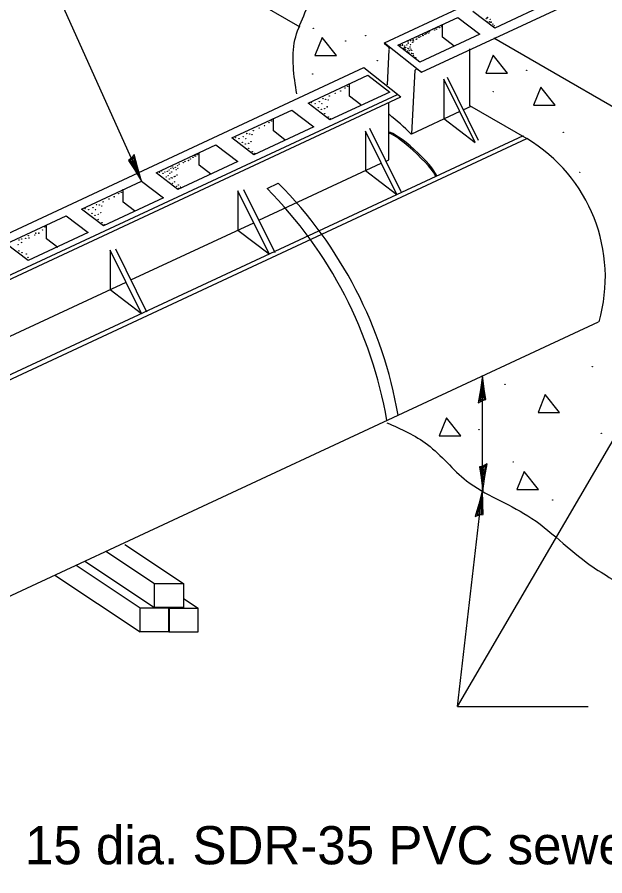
# Model space of a CAD drawing. Extents: x 0 to 2.83, y 0 to 1.83.
# Drawn here: x 2.1783 to 2.3578, y 1.3277 to 1.5901 of the extents above; entities that cross this region are included whole.
import ezdxf

# ---------------------------------------------------------------- set-up
doc = ezdxf.new("R2010")
doc.units = 0
doc.layers.add('RD_Pr_Roadway_Notes', color=7, linetype='Continuous')
doc.layers.add('SH_General_Details', color=7, linetype='Continuous')

msp = doc.modelspace()

# ---------------------------------------------------------------- linework, layer by layer
at = {"layer": 'RD_Pr_Roadway_Notes'}
for p, q in [((2.1888094787069243, 1.6009209572476653), (2.2162628120445294, 1.5399676239093154)), ((2.3127328120537682, 1.379457623918852), (2.3791011453733426, 1.4931042905849723)), ((2.3204044787154183, 1.4456009572548179), (2.3204044787154183, 1.4802709572513906)), ((2.3127328120537682, 1.379457623918852), (2.3204044787154183, 1.4456009572548179)), ((2.3127328120537682, 1.379457623918852), (2.3527078120574934, 1.379457623918852))]:
    msp.add_line(p, q, dxfattribs=at)
for points in [[(2.213221145378111, 1.5469892905955522), (2.2122878120408043, 1.546285957257202), (2.214064478721528, 1.543542623917511), (2.2162628120445294, 1.5399676239093154), (2.2149944787093085, 1.544265957256159), (2.2140178120397613, 1.5480959572595863), (2.213221145378111, 1.5469892905955522), (2.2126744787164614, 1.5463676239257065), (2.2151178120442316, 1.5425209572513907), (2.213881145384221, 1.5473726239209382), (2.2132961453863067, 1.5463076239233224), (2.214267812039761, 1.5444726239246636), (2.2137278120585364, 1.5464159572524336)], [(2.3202928120561523, 1.4729659572442382), (2.3214328120418473, 1.4732242905897408), (2.320939478721528, 1.4764542905886977), (2.320402812050341, 1.4806176239257065), (2.3197944787212297, 1.4761776239280908), (2.3191111453839226, 1.472284290592125), (2.3202928120561523, 1.4729659572442382), (2.321046145386307, 1.4733092905883995), (2.320397812055109, 1.477819290578863), (2.3195328120455727, 1.4728876239260047), (2.3205044787191436, 1.4736176239257066), (2.320371145374386, 1.4756909572487085), (2.3200661453866047, 1.4736976239283888)], [(2.3205994787082656, 1.4529059572619705), (2.3194594787225706, 1.4526476239164678), (2.3199528120421453, 1.449417623917511), (2.320489478714077, 1.445254290581247), (2.321097812043188, 1.4496942905788628), (2.3217811453804953, 1.4535876239140837), (2.3205994787082656, 1.4529059572619705), (2.3198461453781114, 1.452562623918554), (2.3204944787093087, 1.4480526239280909), (2.3213594787188456, 1.452984290580204), (2.3203878120445296, 1.452254290581247), (2.3205211453900323, 1.4501809572582451), (2.320826145377068, 1.4521742905778199)], [(2.319412812040804, 1.4380126239260047), (2.320576145377068, 1.4381376239260046), (2.3204578120574935, 1.4414042905767768), (2.3204044787154183, 1.4456009572548179), (2.3192894787058815, 1.4412609572609274), (2.318161145375727, 1.4374726239246636), (2.319412812040804, 1.4380126239260047), (2.320201145377068, 1.4382676239212362), (2.3200778120421455, 1.4428226239283888), (2.3186494787201863, 1.438022623916468), (2.319699478711991, 1.4386359572609273), (2.31980614537677, 1.4407109572490064), (2.319272812055109, 1.438765957256159)]]:
    msp.add_lwpolyline(points, dxfattribs=at)
at = {"layer": 'SH_General_Details'}
for p, q in [((2.290501145388989, 1.5822859572572021), (2.474096145378111, 1.6679059572619706)), ((2.3017928120561524, 1.5733259572585432), (2.485652812050341, 1.6590676239137856)), ((2.189997812039463, 1.6302376239103584), (2.264606145388691, 1.5871626239222794)), ((2.34243114537677, 1.5952909572524336), (2.324116145379154, 1.5867509572510927)), ((2.324116145379154, 1.5867509572510927), (2.3174278120466156, 1.5918659572606293)), ((2.2945228120551096, 1.5814909572606293), (2.312837812052725, 1.5900309572619704)), ((2.3081978120469135, 1.5839626239140836), (2.3081978120469135, 1.5878676239257066)), ((2.312837812052725, 1.5900309572619704), (2.319527812050341, 1.5849159572524338)), ((2.319527812050341, 1.5849159572524338), (2.301212812052725, 1.5763742905860154)), ((2.2713978120551093, 1.5838876239260047), (2.269197812046914, 1.578389290591082)), ((2.275797812051384, 1.578389290591082), (2.2713978120551093, 1.5838876239260047)), ((2.2905894787178025, 1.5818542905849724), (2.290501145388989, 1.5822859572572021)), ((2.290501145388989, 1.5822859572572021), (2.3017928120561524, 1.5733259572585432)), ((2.3117161453828796, 1.5812726239164678), (2.3081978120469135, 1.5839626239140836)), ((2.323826145377068, 1.583725957254818), (2.339536145375727, 1.5746559572619705)), ((2.291531145380495, 1.5810276239116996), (2.2905894787178025, 1.5818542905849724)), ((2.2913494787082658, 1.5694509572585431), (2.291911145375727, 1.5801426239212362)), ((2.301212812052725, 1.5763742905860154), (2.2945228120551096, 1.5814909572606293)), ((2.3165578120418475, 1.5629759572548179), (2.3165578120418475, 1.5804542905886976)), ((2.269197812046914, 1.578389290591082), (2.275797812051384, 1.578389290591082)), ((2.3236278120540663, 1.5784726239246636), (2.3214278120466156, 1.5729742905897408)), ((2.328027812050341, 1.5729742905897408), (2.3236278120540663, 1.5784726239246636)), ((2.03265947871065, 1.4573942905863135), (2.284151145385264, 1.574675957242897)), ((2.284151145385264, 1.574675957242897), (2.295442812051682, 1.5657126239140837)), ((2.339536145375727, 1.5746559572619705), (2.4765728120469137, 1.4955376239222793)), ((2.2670978120431884, 1.5637776239116994), (2.2854128120408044, 1.5723192905788628)), ((2.2854128120408044, 1.5723192905788628), (2.292101145373343, 1.5672026239236205)), ((2.2988228120469136, 1.5544626239140837), (2.299842812047957, 1.5739076239270477)), ((2.3017928120561524, 1.5733259572585432), (2.300362812049, 1.5741509572466224)), ((2.3095461453863066, 1.5717726239164678), (2.319086145387648, 1.552475957254818)), ((2.3214278120466156, 1.5729742905897408), (2.328027812050341, 1.5729742905897408)), ((2.279749478723912, 1.5659476239283887), (2.279749478723912, 1.569852623919895)), ((2.3181011453733427, 1.5518176239137857), (2.3085611453913732, 1.5711142905955522)), ((2.3085611453913732, 1.5711142905955522), (2.3085611453913732, 1.5591142905955522)), ((2.0431928120516822, 1.449332623918852), (2.2944478120469136, 1.56650262391617)), ((2.292101145373343, 1.5672026239236205), (2.273786145375727, 1.5586626239222794)), ((2.3381661453910754, 1.5686609572572021), (2.3359661453828795, 1.5631626239222793)), ((2.3425661453866047, 1.5631626239222793), (2.3381661453910754, 1.5686609572572021)), ((2.043951145377068, 1.4484326239233225), (2.295442812051682, 1.5657126239140837)), ((2.283267812039761, 1.5632576239114016), (2.279749478723912, 1.5659476239283887)), ((2.291737812049, 1.5465076239114015), (2.291737812049, 1.5639859572452812)), ((2.2438594787188455, 1.5531626239222793), (2.262174478716461, 1.5617026239236205)), ((2.262174478716461, 1.5617026239236205), (2.268862812049, 1.5565876239140837)), ((2.273786145375727, 1.5586626239222794), (2.2670978120431884, 1.5637776239116994)), ((2.2988228120469136, 1.5544626239140837), (2.3135678120516823, 1.5613376239140837)), ((2.314461145387648, 1.5617542905812472), (2.316942812051682, 1.5629109572572022)), ((2.3340494787164614, 1.5528659572606294), (2.3165578120418475, 1.5629759572548179)), ((2.3359661453828795, 1.5631626239222793), (2.3425661453866047, 1.5631626239222793)), ((2.256511145379452, 1.555332623918852), (2.256511145379452, 1.5592359572452812)), ((2.3085611453913732, 1.5591142905955522), (2.3181011453733427, 1.5518176239137857)), ((2.3085611453913732, 1.5591142905955522), (2.3085611453913732, 1.5591142905955522)), ((2.268862812049, 1.5565876239140837), (2.250547812051384, 1.5480459572476655)), ((2.2859044787154184, 1.5561359572609275), (2.2954444787167594, 1.5368392905791608)), ((2.0408678120442314, 1.4177709572513906), (2.3329344787069246, 1.5539726239246634)), ((2.2600294787154183, 1.552640957256159), (2.256511145379452, 1.555332623918852)), ((2.294199478711991, 1.535909290592125), (2.28465947871065, 1.5552059572537749)), ((2.28465947871065, 1.5552059572537749), (2.28465947871065, 1.5432059572537749)), ((2.2988228120469136, 1.5544626239140837), (2.298636145379452, 1.5543742905860154)), ((2.038856145388691, 1.41537762391617), (2.3339328120418474, 1.5529826239151268)), ((2.2206611453757272, 1.5425259572466223), (2.2389761453733428, 1.5510659572487084)), ((2.2389761453733428, 1.5510659572487084), (2.2456644787058813, 1.5459509572585433)), ((2.250547812051384, 1.5480459572476655), (2.2438594787188455, 1.5531626239222793)), ((2.233856145388691, 1.5448176239137856), (2.233856145388691, 1.5487209572595864)), ((2.2456644787058813, 1.5459509572585433), (2.2273494787082657, 1.5374092905921248)), ((2.2520561453767702, 1.52800262391617), (2.289481145388691, 1.545455957253775)), ((2.2909194787212295, 1.5461259572510926), (2.291737812049, 1.5465076239114015)), ((2.237372812039463, 1.5421259572510926), (2.233856145388691, 1.5448176239137856)), ((2.28465947871065, 1.5432059572537749), (2.28465947871065, 1.5432059572537749)), ((2.28465947871065, 1.5432059572537749), (2.294199478711991, 1.535909290592125)), ((2.2273494787082657, 1.5374092905921248), (2.2206611453757272, 1.5425259572466223)), ((2.197947812046914, 1.531425957242897), (2.2162628120445294, 1.5399676239093154)), ((2.2162628120445294, 1.5399676239093154), (2.2229528120421453, 1.534850957254818)), ((2.2546028120585366, 1.5376959572439401), (2.2579978120394633, 1.5393926239212363)), ((2.2106011453733427, 1.5335959572595863), (2.2106011453733427, 1.5375009572510927)), ((2.2552094787225707, 1.517745957255861), (2.2456694787212297, 1.537042623917511)), ((2.2456694787212297, 1.537042623917511), (2.2456694787212297, 1.525042623917511)), ((2.2473878120445296, 1.53744595724394), (2.256927812046616, 1.518147623916468)), ((2.2229528120421453, 1.534850957254818), (2.2046378120445294, 1.5263109572534768)), ((2.2141178120442313, 1.5309059572619705), (2.2106011453733427, 1.5335959572595863)), ((2.2046378120445294, 1.5263109572534768), (2.197947812046914, 1.531425957242897)), ((2.1749361453913734, 1.5208309572537748), (2.193251145388989, 1.5293726239209382)), ((2.193251145388989, 1.5293726239209382), (2.199941145386605, 1.5242559572463243)), ((2.212961145387648, 1.5097709572513907), (2.250497812039463, 1.5272759572466224)), ((2.187162812040804, 1.5223676239257067), (2.187162812040804, 1.526272623916468)), ((2.2456694787212297, 1.525042623917511), (2.2552094787225707, 1.517745957255861)), ((2.2456694787212297, 1.525042623917511), (2.2456694787212297, 1.525042623917511)), ((2.199941145386605, 1.5242559572463243), (2.181626145388989, 1.515715957244238)), ((2.1906811453767703, 1.5196776239280907), (2.187162812040804, 1.5223676239257067)), ((2.181626145388989, 1.515715957244238), (2.1749361453913734, 1.5208309572537748)), ((2.208246145374386, 1.5193109572534769), (2.217786145375727, 1.5000126239260045)), ((2.216219478713034, 1.4995809572537748), (2.206679478711693, 1.5188776239161699)), ((2.206679478711693, 1.5188776239161699), (2.206679478711693, 1.5068776239161699)), ((2.173302812046616, 1.4912776239116996), (2.211514478709607, 1.5090976239246634)), ((2.206679478711693, 1.5068776239161699), (2.216219478713034, 1.4995809572537748)), ((2.206679478711693, 1.5068776239161699), (2.206679478711693, 1.5068776239161699)), ((2.014084478722571, 1.3376576239270477), (2.3558661453791543, 1.4970326239270477)), ((2.339547812051384, 1.4747726239164678), (2.3373478120431885, 1.469274290581545)), ((2.3439478120469137, 1.469274290581545), (2.339547812051384, 1.4747726239164678)), ((2.3093611453839227, 1.4676709572476654), (2.307161145375727, 1.4621726239127426)), ((2.3137611453794524, 1.4621726239127426), (2.3093611453839227, 1.4676709572476654)), ((2.3373478120431885, 1.469274290581545), (2.3439478120469137, 1.469274290581545)), ((2.307161145375727, 1.4621726239127426), (2.3137611453794524, 1.4621726239127426)), ((2.333111145383923, 1.4512442905907839), (2.330911145375727, 1.445745957255861)), ((2.337511145379452, 1.445745957255861), (2.333111145383923, 1.4512442905907839)), ((2.330911145375727, 1.445745957255861), (2.337511145379452, 1.445745957255861)), ((2.211134478714375, 1.4289559572537749), (2.229046145386307, 1.4170142905910819)), ((2.2053828120492978, 1.4268609572452813), (2.220152812050341, 1.4170142905910819)), ((2.1962628120445293, 1.4226076239151269), (2.2157728120551092, 1.409600957254818)), ((2.198911145375727, 1.4238426239093154), (2.220152812050341, 1.4096809572582452)), ((2.1897894787058814, 1.419589290579161), (2.2157728120551092, 1.402265957256159)), ((2.229046145386307, 1.4124859572452813), (2.233487812049, 1.409524290581545))]:
    msp.add_line(p, q, dxfattribs=at)
for points in [[(2.229046145386307, 1.4170142905910819), (2.229046145386307, 1.4096809572582452), (2.220152812050341, 1.4096809572582452), (2.220152812050341, 1.4170142905910819)], [(2.224666145391075, 1.409600957254818), (2.224666145391075, 1.402265957256159), (2.2157728120551092, 1.402265957256159), (2.2157728120551092, 1.409600957254818)], [(2.2334861453839228, 1.409524290581545), (2.2334861453839228, 1.4021909572487086), (2.224592812047957, 1.4021909572487086), (2.224592812047957, 1.409524290581545)]]:
    msp.add_lwpolyline(points, close=True, dxfattribs=at)
for centre, radius in [((2.3215177001819596, 1.5896251864631978), 5.7019733765042776e-05), ((2.3217207001910194, 1.5886591864628106), 5.7019733765042776e-05), ((2.32182170018187, 1.5898791864713042), 5.7019733765042776e-05), ((2.321923700200079, 1.5899811864693967), 5.7019733765042776e-05), ((2.322533700194268, 1.5886591864628106), 5.701973377614946e-05), ((2.322736700183956, 1.5894221864742546), 5.701973377059612e-05), ((2.322736700183956, 1.5885581864719598), 5.70197337539361e-05), ((2.3230417001911086, 1.5885581864719598), 5.70197337539361e-05), ((2.3234997001954003, 1.5879481864770262), 5.7019733765042776e-05), ((2.3239567001924497, 1.5874901864727347), 5.70197337539361e-05), ((2.268718700196652, 1.5866501864795892), 5.7019733765042776e-05), ((2.302814700193016, 1.5847971864742545), 5.701973378170278e-05), ((2.3029177001976056, 1.5852041864794997), 5.701973377614946e-05), ((2.302968700196652, 1.5849491864641516), 5.701973377614946e-05), ((2.303222700185387, 1.585000186463198), 5.7019733765042776e-05), ((2.303476700193493, 1.5854071864684431), 5.701973377059612e-05), ((2.3039337001905427, 1.5852541864713041), 5.701973377614946e-05), ((2.3041877001986486, 1.5856611864765493), 5.7019733765042776e-05), ((2.305000700182526, 1.586271186471483), 5.70197337539361e-05), ((2.3057637001939697, 1.5861691864733902), 5.701973377614946e-05), ((2.3060177001819593, 1.5867281864685325), 5.7019733765042776e-05), ((2.3063227001891122, 1.58642318646138), 5.7019733765042776e-05), ((2.306678700195311, 1.5869821864766387), 5.701973378170278e-05), ((2.307338700182049, 1.5868811864656716), 5.7019733765042776e-05), ((2.307948700196354, 1.5872361864646285), 5.7019733765042776e-05), ((2.2786177001856847, 1.5828011864622442), 5.7019733765042776e-05), ((2.2846667001911087, 1.5844511864786355), 5.70197337539361e-05), ((2.2976827001833007, 1.5824591864747315), 5.701973377614946e-05), ((2.2983937001892016, 1.58286618645986), 5.7019733765042776e-05), ((2.2984447001882478, 1.5830181864698736), 5.7019733765042776e-05), ((2.2990547001824364, 1.5824081864756852), 5.7019733765042776e-05), ((2.299156700180529, 1.58306918646892), 5.7019733765042776e-05), ((2.2992067001924497, 1.583222186466059), 5.701973377059612e-05), ((2.299258700198738, 1.5828151864608138), 5.7019733765042776e-05), ((2.3001227001809164, 1.58327218647798), 5.701973378170278e-05), ((2.300325700189976, 1.583984186471006), 5.7019733765042776e-05), ((2.300325700189976, 1.5833741864760724), 5.7019733765042776e-05), ((2.30093570018491, 1.584340186477205), 5.70197337539361e-05), ((2.300985700196831, 1.5839331864719597), 5.70197337539361e-05), ((2.301544700191973, 1.5841361864609032), 5.7019733765042776e-05), ((2.3021547001861618, 1.5845941864651947), 5.701973377614946e-05), ((2.302205700185208, 1.5844411864680557), 5.70197337539361e-05), ((2.295395700182824, 1.5814941864614693), 5.7019733765042776e-05), ((2.2959547001980827, 1.5816971864705294), 5.701973378170278e-05), ((2.2959547001980827, 1.5814941864614693), 5.701973377614946e-05), ((2.2964127001830024, 1.5805791864794998), 5.701973377614946e-05), ((2.2966157001920626, 1.581290186465284), 5.70197337539361e-05), ((2.2966157001920626, 1.5808841864665357), 5.7019733765042776e-05), ((2.2968187001810056, 1.5802741864723473), 5.701973377614946e-05), ((2.296920700199215, 1.580782186468443), 5.701973377059612e-05), ((2.297275700198172, 1.5815451864605157), 5.70197337539361e-05), ((2.297479700194357, 1.5797661864762513), 5.7019733765042776e-05), ((2.297580700185208, 1.5805281864603369), 5.70197337539361e-05), ((2.2976827001833007, 1.5821041864757746), 5.701973377614946e-05), ((2.2978857001923605, 1.5803251864713936), 5.70197337539361e-05), ((2.2980387001894993, 1.5798171864752977), 5.701973378170278e-05), ((2.2982417001985596, 1.580985186477503), 5.70197337539361e-05), ((2.2983947001956984, 1.5816971864705294), 5.701973378170278e-05), ((2.298495700187294, 1.5803761864704398), 5.70197337539361e-05), ((2.2987497001954003, 1.5799181864661482), 5.7019733765042776e-05), ((2.2978357002005563, 1.5793081864719598), 5.70197337539361e-05), ((2.298698700196354, 1.579004186471304), 5.701973377614946e-05), ((2.299156700180529, 1.5789021864732116), 5.701973377059612e-05), ((2.2993087001905423, 1.5783931864698737), 5.7019733765042776e-05), ((2.2996137001976953, 1.5777841864628104), 5.701973377614946e-05), ((2.2999697001837776, 1.5777331864637643), 5.7019733765042776e-05), ((2.3000207001828237, 1.5775301864748208), 5.70197337539361e-05), ((2.2883007001944464, 1.57681918646892), 5.7019733765042776e-05), ((2.268483700182347, 1.5727251864676683), 5.7019733765042776e-05), ((2.333842700190155, 1.57381918646892), 5.701973377614946e-05), ((2.2754137001894996, 1.5668501864676683), 5.7019733765042776e-05), ((2.277032700187771, 1.5675441864733903), 5.701973377614946e-05), ((2.278420700199215, 1.5684691864651947), 5.7019733765042776e-05), ((2.2791917001866384, 1.5689321864647179), 5.701973377059612e-05), ((2.323666700191109, 1.567278186460337), 5.70197337539361e-05), ((2.2681647001967415, 1.5639191864733903), 5.701973377614946e-05), ((2.270554700182436, 1.5642281864685326), 5.7019733765042776e-05), ((2.2716347001858637, 1.565153186460337), 5.7019733765042776e-05), ((2.272483700182347, 1.565000186463198), 5.7019733765042776e-05), ((2.27325370018339, 1.5647681864698737), 5.7019733765042776e-05), ((2.273639700181095, 1.56600118647044), 5.7019733765042776e-05), ((2.2692447002001686, 1.5636111864646285), 5.7019733765042776e-05), ((2.270246700193791, 1.5624541864794999), 5.7019733765042776e-05), ((2.2711717001863403, 1.5619141864781587), 5.7019733765042776e-05), ((2.2713257001899763, 1.5636111864646285), 5.70197337539361e-05), ((2.272174700187205, 1.562146186471483), 5.7019733765042776e-05), ((2.272945700194745, 1.5626851864655822), 5.70197337539361e-05), ((2.272174700187205, 1.5606031864685326), 5.7019733765042776e-05), ((2.273330700185208, 1.5596011864741652), 5.70197337539361e-05), ((2.27402470019093, 1.559061186472824), 5.7019733765042776e-05), ((2.2521757001944467, 1.556234186471006), 5.7019733765042776e-05), ((2.253794700191973, 1.5569281864767281), 5.7019733765042776e-05), ((2.2551827001833007, 1.5578531864685325), 5.7019733765042776e-05), ((2.2559537001915855, 1.5583161864680557), 5.7019733765042776e-05), ((2.2449267001815723, 1.5533031864767282), 5.70197337539361e-05), ((2.2473167001866385, 1.5536121864718704), 5.701973377059612e-05), ((2.2483967001900655, 1.5545371864636748), 5.701973377059612e-05), ((2.249245700187294, 1.5543841864665358), 5.7019733765042776e-05), ((2.2500157001875922, 1.5541521864732115), 5.701973377059612e-05), ((2.2504017001852974, 1.5553851864737778), 5.70197337539361e-05), ((2.345108700182347, 1.5549221864742546), 5.701973378170278e-05), ((2.246006700184254, 1.5529951864679663), 5.70197337539361e-05), ((2.247008700198738, 1.551838186462721), 5.7019733765042776e-05), ((2.2479337001905426, 1.55129818646138), 5.7019733765042776e-05), ((2.2480877001949233, 1.5529951864679663), 5.7019733765042776e-05), ((2.2489367001914067, 1.5515301864748208), 5.70197337539361e-05), ((2.249707700199692, 1.55206918646892), 5.701973377614946e-05), ((2.2333097001977844, 1.5480961864789335), 5.7019733765042776e-05), ((2.2489367001914067, 1.5499871864718704), 5.701973377059612e-05), ((2.250092700190155, 1.548985186477503), 5.7019733765042776e-05), ((2.250786700195877, 1.548445186476162), 5.70197337539361e-05), ((2.228976700193493, 1.545597186466059), 5.701973377059612e-05), ((2.229531700180529, 1.5460141864617674), 5.7019733765042776e-05), ((2.2305957001910195, 1.546291186471781), 5.70197337539361e-05), ((2.231150700198172, 1.5467081864674894), 5.70197337539361e-05), ((2.231983700182347, 1.5472161864643303), 5.7019733765042776e-05), ((2.2325387001894996, 1.5476331864600388), 5.7019733765042776e-05), ((2.232754700190632, 1.5476791864638535), 5.701973377614946e-05), ((2.2222827001877707, 1.5430831864674894), 5.7019733765042776e-05), ((2.223362700190453, 1.5427751864795891), 5.7019733765042776e-05), ((2.2241177001856847, 1.5429751864676682), 5.7019733765042776e-05), ((2.2246727001928375, 1.5433921864633766), 5.701973378170278e-05), ((2.225197700189112, 1.5439001864795892), 5.7019733765042776e-05), ((2.225443700181006, 1.5427751864795891), 5.7019733765042776e-05), ((2.2257527001962645, 1.5443171864752976), 5.701973378170278e-05), ((2.22604670018634, 1.5437471864623336), 5.701973377059612e-05), ((2.226601700193493, 1.5441641864781586), 5.7019733765042776e-05), ((2.2268167001866384, 1.5435151864690093), 5.70197337539361e-05), ((2.2272027001843435, 1.5447481864695756), 5.7019733765042776e-05), ((2.227371700193791, 1.5439321864647177), 5.701973377059612e-05), ((2.2277577001914963, 1.545165186465284), 5.7019733765042776e-05), ((2.22172770019999, 1.542666186471781), 5.7019733765042776e-05), ((2.2228077001833006, 1.542358186463764), 5.7019733765042776e-05), ((2.2238097001977843, 1.5412011864786355), 5.7019733765042776e-05), ((2.2243647001848204, 1.541618186474344), 5.7019733765042776e-05), ((2.2247347001895887, 1.5406611864765494), 5.7019733765042776e-05), ((2.22488870019397, 1.542358186463764), 5.7019733765042776e-05), ((2.2252897001967415, 1.5410781864722578), 5.7019733765042776e-05), ((2.2257377001904532, 1.5408931864698736), 5.7019733765042776e-05), ((2.2262927001976056, 1.541310186465582), 5.7019733765042776e-05), ((2.226508700198738, 1.5414321864647178), 5.701973378170278e-05), ((2.227063700185774, 1.5418491864604262), 5.701973377614946e-05), ((2.3501097001895888, 1.5426551864748208), 5.7019733765042776e-05), ((2.2257377001904532, 1.5393501864676682), 5.7019733765042776e-05), ((2.2262927001976056, 1.5397671864633766), 5.701973378170278e-05), ((2.2268937001892013, 1.5383481864733008), 5.7019733765042776e-05), ((2.227448700196354, 1.5387651864690093), 5.7019733765042776e-05), ((2.2275877001949236, 1.5378081864719597), 5.7019733765042776e-05), ((2.2281427001819596, 1.5382251864676681), 5.7019733765042776e-05), ((2.2078837001987384, 1.5351921864752978), 5.701973378170278e-05), ((2.2092717001900657, 1.536117186467102), 5.701973377059612e-05), ((2.2100427001976057, 1.536580186466625), 5.7019733765042776e-05), ((2.202485700196831, 1.5328011864622442), 5.70197337539361e-05), ((2.2033347001933143, 1.5326481864651054), 5.7019733765042776e-05), ((2.2041047001943572, 1.532416186471781), 5.7019733765042776e-05), ((2.2044907001920624, 1.5336491864723472), 5.7019733765042776e-05), ((2.2062647001810953, 1.5344981864695757), 5.7019733765042776e-05), ((2.199015700187592, 1.5315671864752975), 5.701973377059612e-05), ((2.2000957001910195, 1.5312591864665357), 5.7019733765042776e-05), ((2.201097700185387, 1.5301021864612905), 5.701973378170278e-05), ((2.2014057001934035, 1.5318761864704398), 5.70197337539361e-05), ((2.202176700181572, 1.5312591864665357), 5.7019733765042776e-05), ((2.203025700198172, 1.5297941864733904), 5.7019733765042776e-05), ((2.2037967001863406, 1.5303331864674894), 5.70197337539361e-05), ((2.2020227001973076, 1.529562186480066), 5.701973378170278e-05), ((2.203025700198172, 1.5282511864704398), 5.70197337539361e-05), ((2.204181700196175, 1.5272491864760724), 5.7019733765042776e-05), ((2.1859507001899763, 1.5250061864656714), 5.70197337539361e-05), ((2.1867227001853866, 1.5259321864647177), 5.701973378170278e-05), ((2.2048757001825257, 1.5267091864747313), 5.7019733765042776e-05), ((2.1787797001861615, 1.5219991864760725), 5.701973377614946e-05), ((2.1796277001962645, 1.5223071864647177), 5.701973378170278e-05), ((2.1808617001839563, 1.5224611864690987), 5.70197337539361e-05), ((2.1816327001914964, 1.523310186465582), 5.7019733765042776e-05), ((2.1818637001976953, 1.52261618645986), 5.7019733765042776e-05), ((2.1836377001867278, 1.523541186471781), 5.7019733765042776e-05), ((2.183945700194745, 1.524081186473867), 5.70197337539361e-05), ((2.184871700193791, 1.524081186473867), 5.70197337539361e-05), ((2.1785477001928375, 1.520533186475685), 5.7019733765042776e-05), ((2.1795507001944467, 1.5212271864612905), 5.701973377059612e-05), ((2.1787797001861615, 1.5186831864719599), 5.7019733765042776e-05), ((2.1797047001980827, 1.5181431864698736), 5.7019733765042776e-05), ((2.1810157001875923, 1.5176801864703504), 5.70197337539361e-05), ((2.181555700189678, 1.5166781864767283), 5.70197337539361e-05), ((2.353959700193314, 1.483261186460903), 5.7019733765042776e-05), ((2.327298700200079, 1.4779091864628104), 5.701973377614946e-05), ((2.319312700198649, 1.464013186474642), 5.7019733765042776e-05), ((2.356708700186817, 1.4629131864709166), 5.7019733765042776e-05), ((2.3297617001996023, 1.4541141864662377), 5.7019733765042776e-05), ((2.341860700196831, 1.4425661864680557), 5.70197337539361e-05)]:
    msp.add_circle(centre, radius, dxfattribs=at)
msp.add_arc((2.3085594859585745, 1.5106553426583615), 0.04934941249368343, 343.9347833333333, 59.058602777777786, dxfattribs=at)
for centre, major_axis, ratio, start_param, end_param in [((2.2912404148839993, 1.5806202903588622), (0.0006702852981894485, -0.0004776038998975888), 0.607795074420498, 0, 1.5707963267948966), ((2.3003096073531193, 1.5738304439586905), (-0.0004659071642684723, 7.724250119428043e-05), 0.6873527513468676, 4.71238898038469, 6.283185307179586), ((2.2266070067950174, 1.4708527490695327), (-0.06521875361204131, 0.10198409094785658), 0.9042488523176648, 4.976126604799547, 5.051512902069147), ((2.2989057001934037, 1.547779186467579), (0.007488743996845701, -0.006974933579742342), 0.17636705124510638, 0.32628838251434583, 2.9691563051543186), ((2.2989057001934037, 1.547779186467579), (0.007149000122688613, -0.006658499881732617), 0.13722532489093234, 0.2029241961416247, 3.1415926051084253), ((2.181202866859047, 1.4545803531413286), (-0.05420123815128131, 0.10824262751818235), 0.90424885231719, 4.390867528389854, 5.06190100481428), ((2.184597866859345, 1.4562770197992532), (-0.05420123815128131, 0.10824262751818235), 0.90424885231719, 4.3899783800986985, 5.061900956332913)]:
    msp.add_ellipse(centre, major_axis=major_axis, ratio=ratio, start_param=start_param, end_param=end_param, dxfattribs=at)
for points in [[(2.2636561453804953, 1.5666126239103584), (2.263106145388691, 1.5831126239103583), (2.268606145388691, 1.5979609572490066), (2.2697061453722998, 1.6117092905839292)], [(2.2911294787191436, 1.4661559572619705), (2.3035594787069247, 1.459495957255861), (2.315546145386307, 1.448397623916468), (2.334192812051682, 1.4377426239257065), (2.3532828120455727, 1.4226476239164678), (2.3670444787212297, 1.4137692905863135), (2.372371145374386, 1.4106609572572022), (2.3821378120445296, 1.4226476239164678), (2.386134478714375, 1.4350776239236205), (2.3919061453804953, 1.4563876239260045), (2.3932378120489997, 1.4772526239161698), (2.397232812053768, 1.4941226239209382), (2.398121145374386, 1.5078859572609273), (2.401672812051384, 1.5198726239209381), (2.403892812039761, 1.5340792905886977), (2.403892812039761, 1.5367426239257065)]]:
    msp.add_spline(points, degree=3, dxfattribs=at)

# ---------------------------------------------------------------- texts
at = {"layer": 'RD_Pr_Roadway_Notes'}
msp.add_text('15 dia. SDR-35 PVC sewer pipe', height=0.011666669999999999, dxfattribs=at).set_placement((2.180626145388989, 1.3312159572442381))

doc.saveas('drawing.dxf')
